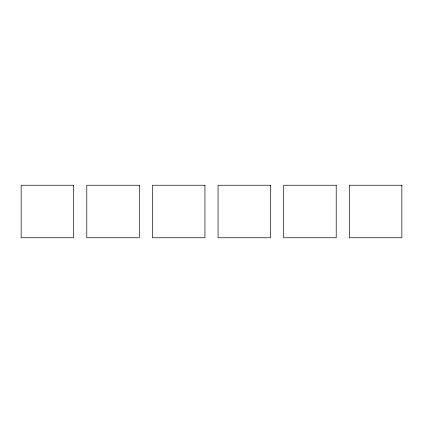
<?xml version="1.0" encoding="UTF-8"?>
<svg xmlns="http://www.w3.org/2000/svg" width="423" height="423" viewBox="0 0 423 423"><rect width="100%" height="100%" fill="white"/><g stroke="black" fill="none" stroke-linecap="round" stroke-linejoin="round"><path stroke-width="0.63" d="M73.66 185.242L21.15 185.242L21.15 237.758L73.66 237.758L73.66 185.242M139.299 185.242L86.789 185.242L86.789 237.758L139.299 237.758L139.299 185.242M204.938 185.242L152.428 185.242L152.428 237.758L204.938 237.758L204.938 185.242M270.572 185.242L218.062 185.242L218.062 237.758L270.572 237.758L270.572 185.242M336.211 185.242L283.701 185.242L283.701 237.758L336.211 237.758L336.211 185.242M401.85 185.242L349.34 185.242L349.34 237.758L401.85 237.758L401.85 185.242"/></g></svg>
